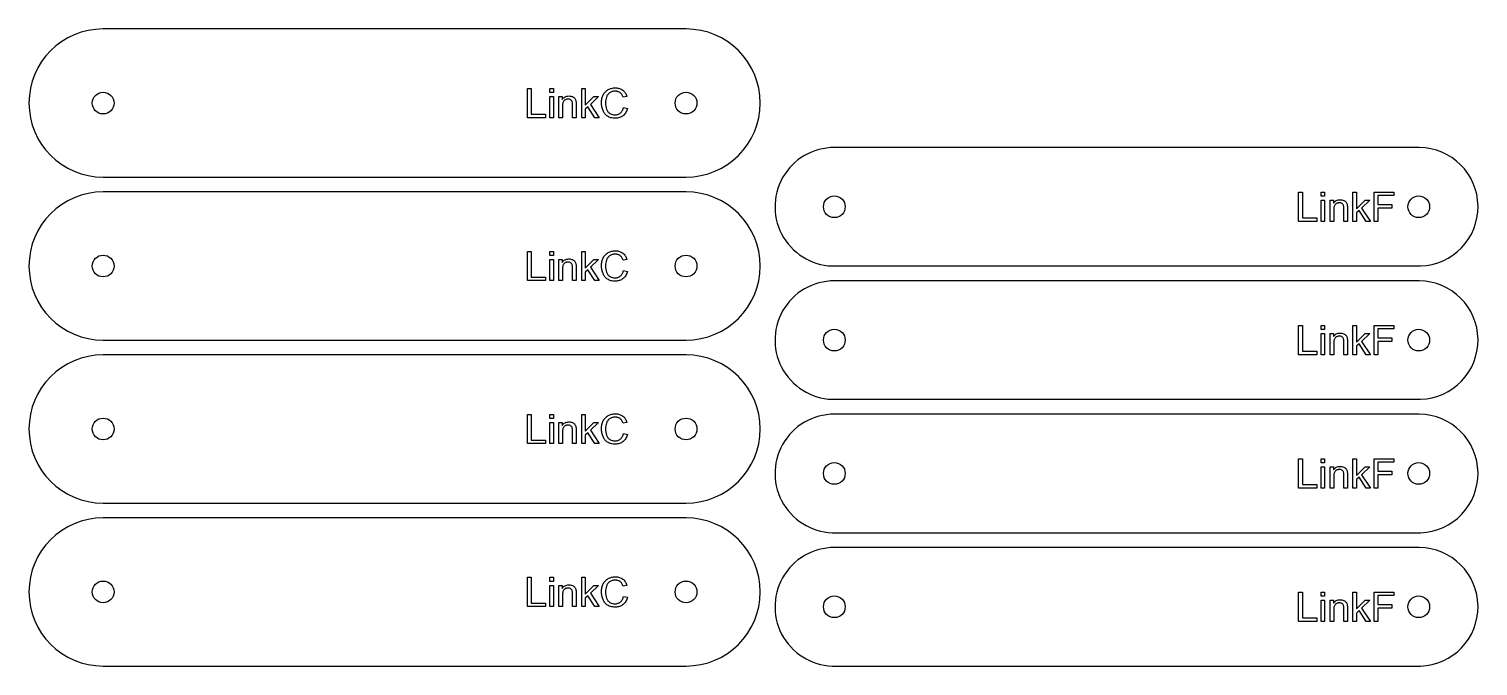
# Model space of a CAD drawing. Header units: millimetres. Extents: x 18 to 1181, y 18 to 1181.
# Drawn here: x 18 to 604, y 923 to 1181 of the extents above; entities that cross this region are included whole.
import ezdxf

# ---------------------------------------------------------------- set-up
doc = ezdxf.new("R2010")
doc.units = ezdxf.units.MM
doc.layers.add('cut', color=5, linetype='Continuous', true_color=0x0000ff)
doc.layers.add('line engraving', color=1, linetype='Continuous', true_color=0xff0000)

msp = doc.modelspace()

# ---------------------------------------------------------------- linework, layer by layer
at = {"layer": 'cut', "color": 5, "true_color": 0x0000ff}
for points in [[(283.8, 1121.4, 1), (283.8, 1181.4), (48, 1181.4, 1), (48, 1121.4)], [(343.8, 1133.4, 1.015779), (344.55, 1085.41), (580.93, 1085.41, 0.980982), (580.4, 1133.4)], [(283.8, 1055.4, 1), (283.8, 1115.4), (48, 1115.4, 1), (48, 1055.4)], [(343.8, 1079.4, 1.015779), (344.55, 1031.41), (580.93, 1031.41, 0.980982), (580.4, 1079.4)], [(283.8, 989.4, 1), (283.8, 1049.4), (48, 1049.4, 1), (48, 989.4)], [(343.8, 1025.4, 1.015779), (344.55, 977.41), (580.93, 977.41, 0.980982), (580.4, 1025.4)], [(283.8, 923.4, 1), (283.8, 983.4), (48, 983.4, 1), (48, 923.4)], [(343.8, 971.4, 1.015779), (344.55, 923.41), (580.93, 923.41, 0.980982), (580.4, 971.4)]]:
    msp.add_lwpolyline(points, format="xyb", close=True, dxfattribs=at)
for centre in [(48, 1151.4), (283.8, 1151.4), (343.8, 1109.4), (580.2, 1109.4), (48, 1085.4), (283.8, 1085.4), (343.8, 1055.4), (580.2, 1055.4), (48, 1019.4), (283.8, 1019.4), (343.8, 1001.4), (580.2, 1001.4), (48, 953.4), (283.8, 953.4), (343.8, 947.4), (580.2, 947.4)]:
    msp.add_circle(centre, 4.4, dxfattribs=at)
at = {"layer": 'line engraving', "color": 1, "true_color": 0xff0000}
for points in [[(219.61, 1145.47), (219.61, 1157.33), (221.18, 1157.33), (221.18, 1146.87), (227.02, 1146.87), (227.02, 1145.47), (219.61, 1145.47)], [(228.71, 1155.66), (228.71, 1157.33), (230.16, 1157.33), (230.16, 1155.66), (228.71, 1155.66)], [(241.6, 1145.47), (241.6, 1157.33), (243.06, 1157.33), (243.06, 1150.57), (246.5, 1154.06), (248.39, 1154.06), (245.1, 1150.87), (248.72, 1145.47), (246.92, 1145.47), (244.08, 1149.86), (243.06, 1148.88), (243.06, 1145.47), (241.6, 1145.47)], [(258.52, 1149.63), (260.09, 1149.23), (259.96, 1148.76), (259.8, 1148.32), (259.61, 1147.91), (259.4, 1147.53), (259.17, 1147.17), (258.91, 1146.85), (258.63, 1146.55), (258.32, 1146.28), (257.99, 1146.05), (257.64, 1145.84), (257.28, 1145.66), (256.89, 1145.52), (256.49, 1145.41), (256.07, 1145.33), (255.64, 1145.28), (255.18, 1145.27), (254.72, 1145.28), (254.27, 1145.32), (253.85, 1145.38), (253.45, 1145.46), (253.07, 1145.57), (252.71, 1145.71), (252.38, 1145.87), (252.07, 1146.05), (251.77, 1146.25), (251.5, 1146.48), (251.25, 1146.73), (251.01, 1147), (250.79, 1147.3), (250.59, 1147.61), (250.4, 1147.95), (250.24, 1148.31), (250.09, 1148.68), (249.96, 1149.06), (249.86, 1149.45), (249.77, 1149.84), (249.7, 1150.25), (249.65, 1150.65), (249.62, 1151.07), (249.61, 1151.49), (249.62, 1151.94), (249.65, 1152.39), (249.71, 1152.81), (249.79, 1153.22), (249.89, 1153.62), (250.01, 1154), (250.15, 1154.37), (250.32, 1154.72), (250.5, 1155.06), (250.71, 1155.37), (250.93, 1155.66), (251.18, 1155.93), (251.44, 1156.19), (251.72, 1156.42), (252.02, 1156.63), (252.33, 1156.82), (252.66, 1156.98), (253, 1157.13), (253.35, 1157.25), (253.7, 1157.35), (254.07, 1157.43), (254.44, 1157.49), (254.82, 1157.52), (255.21, 1157.53), (255.64, 1157.52), (256.06, 1157.48), (256.46, 1157.4), (256.85, 1157.31), (257.21, 1157.18), (257.56, 1157.02), (257.89, 1156.84), (258.2, 1156.63), (258.49, 1156.39), (258.76, 1156.13), (259.01, 1155.84), (259.23, 1155.54), (259.43, 1155.21), (259.61, 1154.85), (259.76, 1154.48), (259.89, 1154.08), (258.35, 1153.71), (258.24, 1154.03), (258.12, 1154.32), (257.99, 1154.59), (257.84, 1154.83), (257.69, 1155.06), (257.52, 1155.26), (257.34, 1155.44), (257.15, 1155.6), (256.95, 1155.74), (256.73, 1155.86), (256.5, 1155.96), (256.26, 1156.04), (256.01, 1156.11), (255.75, 1156.15), (255.47, 1156.18), (255.18, 1156.19), (254.84, 1156.18), (254.52, 1156.15), (254.21, 1156.1), (253.92, 1156.03), (253.64, 1155.93), (253.38, 1155.82), (253.13, 1155.69), (252.89, 1155.53), (252.67, 1155.36), (252.47, 1155.18), (252.28, 1154.98), (252.11, 1154.77), (251.96, 1154.54), (251.82, 1154.3), (251.7, 1154.04), (251.6, 1153.77), (251.44, 1153.22), (251.32, 1152.65), (251.25, 1152.08), (251.23, 1151.5), (251.26, 1150.76), (251.34, 1150.08), (251.48, 1149.44), (251.67, 1148.86), (251.79, 1148.58), (251.92, 1148.33), (252.07, 1148.09), (252.23, 1147.87), (252.41, 1147.67), (252.61, 1147.48), (252.82, 1147.32), (253.04, 1147.17), (253.51, 1146.92), (254.01, 1146.75), (254.52, 1146.65), (255.05, 1146.61), (255.38, 1146.62), (255.69, 1146.66), (255.99, 1146.72), (256.27, 1146.8), (256.54, 1146.91), (256.8, 1147.04), (257.05, 1147.19), (257.29, 1147.37), (257.51, 1147.57), (257.71, 1147.8), (257.89, 1148.05), (258.05, 1148.32), (258.2, 1148.61), (258.33, 1148.93), (258.43, 1149.27), (258.52, 1149.63)], [(228.71, 1145.47), (228.71, 1154.06), (230.16, 1154.06), (230.16, 1145.47), (228.71, 1145.47)], [(232.38, 1145.47), (232.38, 1154.06), (233.69, 1154.06), (233.69, 1152.84), (233.94, 1153.17), (234.22, 1153.46), (234.52, 1153.7), (234.85, 1153.9), (235.2, 1154.06), (235.58, 1154.17), (235.99, 1154.23), (236.42, 1154.26), (236.8, 1154.24), (237.17, 1154.19), (237.52, 1154.1), (237.85, 1153.98), (238.16, 1153.83), (238.42, 1153.65), (238.64, 1153.46), (238.83, 1153.24), (238.98, 1153.01), (239.1, 1152.75), (239.2, 1152.47), (239.28, 1152.17), (239.32, 1151.93), (239.34, 1151.61), (239.36, 1151.22), (239.36, 1150.75), (239.36, 1145.47), (237.9, 1145.47), (237.9, 1150.7), (237.89, 1151.11), (237.86, 1151.47), (237.81, 1151.78), (237.73, 1152.03), (237.63, 1152.24), (237.5, 1152.42), (237.33, 1152.59), (237.13, 1152.73), (236.91, 1152.85), (236.66, 1152.93), (236.4, 1152.98), (236.12, 1152.99), (235.89, 1152.98), (235.67, 1152.96), (235.45, 1152.91), (235.25, 1152.85), (235.05, 1152.76), (234.86, 1152.66), (234.68, 1152.54), (234.51, 1152.4), (234.35, 1152.24), (234.22, 1152.04), (234.1, 1151.81), (234, 1151.55), (233.93, 1151.25), (233.88, 1150.92), (233.85, 1150.56), (233.84, 1150.16), (233.84, 1145.47), (232.38, 1145.47)], [(531.61, 1103.47), (531.61, 1115.33), (533.17, 1115.33), (533.17, 1104.87), (539.02, 1104.87), (539.02, 1103.47), (531.61, 1103.47)], [(540.71, 1113.66), (540.71, 1115.33), (542.16, 1115.33), (542.16, 1113.66), (540.71, 1113.66)], [(553.6, 1103.47), (553.6, 1115.33), (555.06, 1115.33), (555.06, 1108.57), (558.5, 1112.06), (560.39, 1112.06), (557.1, 1108.87), (560.72, 1103.47), (558.92, 1103.47), (556.08, 1107.86), (555.06, 1106.88), (555.06, 1103.47), (553.6, 1103.47)], [(562.14, 1103.47), (562.14, 1115.33), (570.14, 1115.33), (570.14, 1113.93), (563.71, 1113.93), (563.71, 1110.26), (569.28, 1110.26), (569.28, 1108.86), (563.71, 1108.86), (563.71, 1103.47), (562.14, 1103.47)], [(540.71, 1103.47), (540.71, 1112.06), (542.16, 1112.06), (542.16, 1103.47), (540.71, 1103.47)], [(544.38, 1103.47), (544.38, 1112.06), (545.69, 1112.06), (545.69, 1110.84), (545.94, 1111.17), (546.22, 1111.46), (546.52, 1111.7), (546.85, 1111.9), (547.2, 1112.06), (547.58, 1112.17), (547.99, 1112.23), (548.42, 1112.26), (548.8, 1112.24), (549.17, 1112.19), (549.52, 1112.1), (549.85, 1111.98), (550.16, 1111.83), (550.42, 1111.65), (550.64, 1111.46), (550.83, 1111.24), (550.98, 1111.01), (551.1, 1110.75), (551.2, 1110.47), (551.28, 1110.17), (551.31, 1109.93), (551.34, 1109.61), (551.36, 1109.22), (551.36, 1108.75), (551.36, 1103.47), (549.9, 1103.47), (549.9, 1108.7), (549.89, 1109.11), (549.86, 1109.47), (549.81, 1109.78), (549.73, 1110.03), (549.63, 1110.24), (549.5, 1110.42), (549.33, 1110.59), (549.13, 1110.73), (548.91, 1110.85), (548.66, 1110.93), (548.4, 1110.98), (548.12, 1110.99), (547.89, 1110.98), (547.67, 1110.96), (547.45, 1110.91), (547.25, 1110.85), (547.05, 1110.76), (546.86, 1110.66), (546.68, 1110.54), (546.51, 1110.4), (546.35, 1110.24), (546.22, 1110.04), (546.1, 1109.81), (546, 1109.55), (545.93, 1109.25), (545.88, 1108.92), (545.85, 1108.56), (545.84, 1108.16), (545.84, 1103.47), (544.38, 1103.47)], [(219.61, 1079.47), (219.61, 1091.33), (221.18, 1091.33), (221.18, 1080.87), (227.02, 1080.87), (227.02, 1079.47), (219.61, 1079.47)], [(228.71, 1089.66), (228.71, 1091.33), (230.16, 1091.33), (230.16, 1089.66), (228.71, 1089.66)], [(241.6, 1079.47), (241.6, 1091.33), (243.06, 1091.33), (243.06, 1084.57), (246.5, 1088.06), (248.39, 1088.06), (245.1, 1084.87), (248.72, 1079.47), (246.92, 1079.47), (244.08, 1083.86), (243.06, 1082.88), (243.06, 1079.47), (241.6, 1079.47)], [(258.52, 1083.63), (260.09, 1083.23), (259.96, 1082.76), (259.8, 1082.32), (259.61, 1081.91), (259.4, 1081.53), (259.17, 1081.17), (258.91, 1080.85), (258.63, 1080.55), (258.32, 1080.28), (257.99, 1080.05), (257.64, 1079.84), (257.28, 1079.66), (256.89, 1079.52), (256.49, 1079.41), (256.07, 1079.33), (255.64, 1079.28), (255.18, 1079.27), (254.72, 1079.28), (254.27, 1079.32), (253.85, 1079.38), (253.45, 1079.46), (253.07, 1079.57), (252.71, 1079.71), (252.38, 1079.87), (252.07, 1080.05), (251.77, 1080.25), (251.5, 1080.48), (251.25, 1080.73), (251.01, 1081), (250.79, 1081.3), (250.59, 1081.61), (250.4, 1081.95), (250.24, 1082.31), (250.09, 1082.68), (249.96, 1083.06), (249.86, 1083.45), (249.77, 1083.84), (249.7, 1084.25), (249.65, 1084.65), (249.62, 1085.07), (249.61, 1085.49), (249.62, 1085.94), (249.65, 1086.39), (249.71, 1086.81), (249.79, 1087.22), (249.89, 1087.62), (250.01, 1088), (250.15, 1088.37), (250.32, 1088.72), (250.5, 1089.06), (250.71, 1089.37), (250.93, 1089.66), (251.18, 1089.93), (251.44, 1090.19), (251.72, 1090.42), (252.02, 1090.63), (252.33, 1090.82), (252.66, 1090.98), (253, 1091.13), (253.35, 1091.25), (253.7, 1091.35), (254.07, 1091.43), (254.44, 1091.49), (254.82, 1091.52), (255.21, 1091.53), (255.64, 1091.52), (256.06, 1091.48), (256.46, 1091.4), (256.85, 1091.31), (257.21, 1091.18), (257.56, 1091.02), (257.89, 1090.84), (258.2, 1090.63), (258.49, 1090.39), (258.76, 1090.13), (259.01, 1089.84), (259.23, 1089.54), (259.43, 1089.21), (259.61, 1088.85), (259.76, 1088.48), (259.89, 1088.08), (258.35, 1087.71), (258.24, 1088.03), (258.12, 1088.32), (257.99, 1088.59), (257.84, 1088.83), (257.69, 1089.06), (257.52, 1089.26), (257.34, 1089.44), (257.15, 1089.6), (256.95, 1089.74), (256.73, 1089.86), (256.5, 1089.96), (256.26, 1090.04), (256.01, 1090.11), (255.75, 1090.15), (255.47, 1090.18), (255.18, 1090.19), (254.84, 1090.18), (254.52, 1090.15), (254.21, 1090.1), (253.92, 1090.03), (253.64, 1089.93), (253.38, 1089.82), (253.13, 1089.69), (252.89, 1089.53), (252.67, 1089.36), (252.47, 1089.18), (252.28, 1088.98), (252.11, 1088.77), (251.96, 1088.54), (251.82, 1088.3), (251.7, 1088.04), (251.6, 1087.77), (251.44, 1087.22), (251.32, 1086.65), (251.25, 1086.08), (251.23, 1085.5), (251.26, 1084.76), (251.34, 1084.08), (251.48, 1083.44), (251.67, 1082.86), (251.79, 1082.58), (251.92, 1082.33), (252.07, 1082.09), (252.23, 1081.87), (252.41, 1081.67), (252.61, 1081.48), (252.82, 1081.32), (253.04, 1081.17), (253.51, 1080.92), (254.01, 1080.75), (254.52, 1080.65), (255.05, 1080.61), (255.38, 1080.62), (255.69, 1080.66), (255.99, 1080.72), (256.27, 1080.8), (256.54, 1080.91), (256.8, 1081.04), (257.05, 1081.19), (257.29, 1081.37), (257.51, 1081.57), (257.71, 1081.8), (257.89, 1082.05), (258.05, 1082.32), (258.2, 1082.61), (258.33, 1082.93), (258.43, 1083.27), (258.52, 1083.63)], [(228.71, 1079.47), (228.71, 1088.06), (230.16, 1088.06), (230.16, 1079.47), (228.71, 1079.47)], [(232.38, 1079.47), (232.38, 1088.06), (233.69, 1088.06), (233.69, 1086.84), (233.94, 1087.17), (234.22, 1087.46), (234.52, 1087.7), (234.85, 1087.9), (235.2, 1088.06), (235.58, 1088.17), (235.99, 1088.23), (236.42, 1088.26), (236.8, 1088.24), (237.17, 1088.19), (237.52, 1088.1), (237.85, 1087.98), (238.16, 1087.83), (238.42, 1087.65), (238.64, 1087.46), (238.83, 1087.24), (238.98, 1087.01), (239.1, 1086.75), (239.2, 1086.47), (239.28, 1086.17), (239.32, 1085.93), (239.34, 1085.61), (239.36, 1085.22), (239.36, 1084.75), (239.36, 1079.47), (237.9, 1079.47), (237.9, 1084.7), (237.89, 1085.11), (237.86, 1085.47), (237.81, 1085.78), (237.73, 1086.03), (237.63, 1086.24), (237.5, 1086.42), (237.33, 1086.59), (237.13, 1086.73), (236.91, 1086.85), (236.66, 1086.93), (236.4, 1086.98), (236.12, 1086.99), (235.89, 1086.98), (235.67, 1086.96), (235.45, 1086.91), (235.25, 1086.85), (235.05, 1086.76), (234.86, 1086.66), (234.68, 1086.54), (234.51, 1086.4), (234.35, 1086.24), (234.22, 1086.04), (234.1, 1085.81), (234, 1085.55), (233.93, 1085.25), (233.88, 1084.92), (233.85, 1084.56), (233.84, 1084.16), (233.84, 1079.47), (232.38, 1079.47)], [(531.61, 1049.47), (531.61, 1061.33), (533.17, 1061.33), (533.17, 1050.87), (539.02, 1050.87), (539.02, 1049.47), (531.61, 1049.47)], [(540.71, 1059.66), (540.71, 1061.33), (542.16, 1061.33), (542.16, 1059.66), (540.71, 1059.66)], [(553.6, 1049.47), (553.6, 1061.33), (555.06, 1061.33), (555.06, 1054.57), (558.5, 1058.06), (560.39, 1058.06), (557.1, 1054.87), (560.72, 1049.47), (558.92, 1049.47), (556.08, 1053.86), (555.06, 1052.88), (555.06, 1049.47), (553.6, 1049.47)], [(562.14, 1049.47), (562.14, 1061.33), (570.14, 1061.33), (570.14, 1059.93), (563.71, 1059.93), (563.71, 1056.26), (569.28, 1056.26), (569.28, 1054.86), (563.71, 1054.86), (563.71, 1049.47), (562.14, 1049.47)], [(540.71, 1049.47), (540.71, 1058.06), (542.16, 1058.06), (542.16, 1049.47), (540.71, 1049.47)], [(544.38, 1049.47), (544.38, 1058.06), (545.69, 1058.06), (545.69, 1056.84), (545.94, 1057.17), (546.22, 1057.46), (546.52, 1057.7), (546.85, 1057.9), (547.2, 1058.06), (547.58, 1058.17), (547.99, 1058.23), (548.42, 1058.26), (548.8, 1058.24), (549.17, 1058.19), (549.52, 1058.1), (549.85, 1057.98), (550.16, 1057.83), (550.42, 1057.65), (550.64, 1057.46), (550.83, 1057.24), (550.98, 1057.01), (551.1, 1056.75), (551.2, 1056.47), (551.28, 1056.17), (551.31, 1055.93), (551.34, 1055.61), (551.36, 1055.22), (551.36, 1054.75), (551.36, 1049.47), (549.9, 1049.47), (549.9, 1054.7), (549.89, 1055.11), (549.86, 1055.47), (549.81, 1055.78), (549.73, 1056.03), (549.63, 1056.24), (549.5, 1056.42), (549.33, 1056.59), (549.13, 1056.73), (548.91, 1056.85), (548.66, 1056.93), (548.4, 1056.98), (548.12, 1056.99), (547.89, 1056.98), (547.67, 1056.96), (547.45, 1056.91), (547.25, 1056.85), (547.05, 1056.76), (546.86, 1056.66), (546.68, 1056.54), (546.51, 1056.4), (546.35, 1056.24), (546.22, 1056.04), (546.1, 1055.81), (546, 1055.55), (545.93, 1055.25), (545.88, 1054.92), (545.85, 1054.56), (545.84, 1054.16), (545.84, 1049.47), (544.38, 1049.47)], [(219.61, 1013.47), (219.61, 1025.33), (221.18, 1025.33), (221.18, 1014.87), (227.02, 1014.87), (227.02, 1013.47), (219.61, 1013.47)], [(228.71, 1023.66), (228.71, 1025.33), (230.16, 1025.33), (230.16, 1023.66), (228.71, 1023.66)], [(228.71, 1013.47), (228.71, 1022.06), (230.16, 1022.06), (230.16, 1013.47), (228.71, 1013.47)], [(232.38, 1013.47), (232.38, 1022.06), (233.69, 1022.06), (233.69, 1020.84), (233.94, 1021.17), (234.22, 1021.46), (234.52, 1021.7), (234.85, 1021.9), (235.2, 1022.06), (235.58, 1022.17), (235.99, 1022.23), (236.42, 1022.26), (236.8, 1022.24), (237.17, 1022.19), (237.52, 1022.1), (237.85, 1021.98), (238.16, 1021.83), (238.42, 1021.65), (238.64, 1021.46), (238.83, 1021.24), (238.98, 1021.01), (239.1, 1020.75), (239.2, 1020.47), (239.28, 1020.17), (239.32, 1019.93), (239.34, 1019.61), (239.36, 1019.22), (239.36, 1018.75), (239.36, 1013.47), (237.9, 1013.47), (237.9, 1018.7), (237.89, 1019.11), (237.86, 1019.47), (237.81, 1019.78), (237.73, 1020.03), (237.63, 1020.24), (237.5, 1020.42), (237.33, 1020.59), (237.13, 1020.73), (236.91, 1020.85), (236.66, 1020.93), (236.4, 1020.98), (236.12, 1020.99), (235.89, 1020.98), (235.67, 1020.96), (235.45, 1020.91), (235.25, 1020.85), (235.05, 1020.76), (234.86, 1020.66), (234.68, 1020.54), (234.51, 1020.4), (234.35, 1020.24), (234.22, 1020.04), (234.1, 1019.81), (234, 1019.55), (233.93, 1019.25), (233.88, 1018.92), (233.85, 1018.56), (233.84, 1018.16), (233.84, 1013.47), (232.38, 1013.47)], [(241.6, 1013.47), (241.6, 1025.33), (243.06, 1025.33), (243.06, 1018.57), (246.5, 1022.06), (248.39, 1022.06), (245.1, 1018.87), (248.72, 1013.47), (246.92, 1013.47), (244.08, 1017.86), (243.06, 1016.88), (243.06, 1013.47), (241.6, 1013.47)], [(258.52, 1017.63), (260.09, 1017.23), (259.96, 1016.76), (259.8, 1016.32), (259.61, 1015.91), (259.4, 1015.53), (259.17, 1015.17), (258.91, 1014.85), (258.63, 1014.55), (258.32, 1014.28), (257.99, 1014.05), (257.64, 1013.84), (257.28, 1013.66), (256.89, 1013.52), (256.49, 1013.41), (256.07, 1013.33), (255.64, 1013.28), (255.18, 1013.27), (254.72, 1013.28), (254.27, 1013.32), (253.85, 1013.38), (253.45, 1013.46), (253.07, 1013.57), (252.71, 1013.71), (252.38, 1013.87), (252.07, 1014.05), (251.77, 1014.25), (251.5, 1014.48), (251.25, 1014.73), (251.01, 1015), (250.79, 1015.3), (250.59, 1015.61), (250.4, 1015.95), (250.24, 1016.31), (250.09, 1016.68), (249.96, 1017.06), (249.86, 1017.45), (249.77, 1017.84), (249.7, 1018.25), (249.65, 1018.65), (249.62, 1019.07), (249.61, 1019.49), (249.62, 1019.94), (249.65, 1020.39), (249.71, 1020.81), (249.79, 1021.22), (249.89, 1021.62), (250.01, 1022), (250.15, 1022.37), (250.32, 1022.72), (250.5, 1023.06), (250.71, 1023.37), (250.93, 1023.66), (251.18, 1023.93), (251.44, 1024.19), (251.72, 1024.42), (252.02, 1024.63), (252.33, 1024.82), (252.66, 1024.98), (253, 1025.13), (253.35, 1025.25), (253.7, 1025.35), (254.07, 1025.43), (254.44, 1025.49), (254.82, 1025.52), (255.21, 1025.53), (255.64, 1025.52), (256.06, 1025.48), (256.46, 1025.4), (256.85, 1025.31), (257.21, 1025.18), (257.56, 1025.02), (257.89, 1024.84), (258.2, 1024.63), (258.49, 1024.39), (258.76, 1024.13), (259.01, 1023.84), (259.23, 1023.54), (259.43, 1023.21), (259.61, 1022.85), (259.76, 1022.48), (259.89, 1022.08), (258.35, 1021.71), (258.24, 1022.03), (258.12, 1022.32), (257.99, 1022.59), (257.84, 1022.83), (257.69, 1023.06), (257.52, 1023.26), (257.34, 1023.44), (257.15, 1023.6), (256.95, 1023.74), (256.73, 1023.86), (256.5, 1023.96), (256.26, 1024.04), (256.01, 1024.11), (255.75, 1024.15), (255.47, 1024.18), (255.18, 1024.19), (254.84, 1024.18), (254.52, 1024.15), (254.21, 1024.1), (253.92, 1024.03), (253.64, 1023.93), (253.38, 1023.82), (253.13, 1023.69), (252.89, 1023.53), (252.67, 1023.36), (252.47, 1023.18), (252.28, 1022.98), (252.11, 1022.77), (251.96, 1022.54), (251.82, 1022.3), (251.7, 1022.04), (251.6, 1021.77), (251.44, 1021.22), (251.32, 1020.65), (251.25, 1020.08), (251.23, 1019.5), (251.26, 1018.76), (251.34, 1018.08), (251.48, 1017.44), (251.67, 1016.86), (251.79, 1016.58), (251.92, 1016.33), (252.07, 1016.09), (252.23, 1015.87), (252.41, 1015.67), (252.61, 1015.48), (252.82, 1015.32), (253.04, 1015.17), (253.51, 1014.92), (254.01, 1014.75), (254.52, 1014.65), (255.05, 1014.61), (255.38, 1014.62), (255.69, 1014.66), (255.99, 1014.72), (256.27, 1014.8), (256.54, 1014.91), (256.8, 1015.04), (257.05, 1015.19), (257.29, 1015.37), (257.51, 1015.57), (257.71, 1015.8), (257.89, 1016.05), (258.05, 1016.32), (258.2, 1016.61), (258.33, 1016.93), (258.43, 1017.27), (258.52, 1017.63)], [(531.61, 995.47), (531.61, 1007.33), (533.17, 1007.33), (533.17, 996.87), (539.02, 996.87), (539.02, 995.47), (531.61, 995.47)], [(540.71, 1005.66), (540.71, 1007.33), (542.16, 1007.33), (542.16, 1005.66), (540.71, 1005.66)], [(540.71, 995.47), (540.71, 1004.06), (542.16, 1004.06), (542.16, 995.47), (540.71, 995.47)], [(544.38, 995.47), (544.38, 1004.06), (545.69, 1004.06), (545.69, 1002.84), (545.94, 1003.17), (546.22, 1003.46), (546.52, 1003.7), (546.85, 1003.9), (547.2, 1004.06), (547.58, 1004.17), (547.99, 1004.23), (548.42, 1004.26), (548.8, 1004.24), (549.17, 1004.19), (549.52, 1004.1), (549.85, 1003.98), (550.16, 1003.83), (550.42, 1003.65), (550.64, 1003.46), (550.83, 1003.24), (550.98, 1003.01), (551.1, 1002.75), (551.2, 1002.47), (551.28, 1002.17), (551.31, 1001.93), (551.34, 1001.61), (551.36, 1001.22), (551.36, 1000.75), (551.36, 995.47), (549.9, 995.47), (549.9, 1000.7), (549.89, 1001.11), (549.86, 1001.47), (549.81, 1001.78), (549.73, 1002.03), (549.63, 1002.24), (549.5, 1002.42), (549.33, 1002.59), (549.13, 1002.73), (548.91, 1002.85), (548.66, 1002.93), (548.4, 1002.98), (548.12, 1002.99), (547.89, 1002.98), (547.67, 1002.96), (547.45, 1002.91), (547.25, 1002.85), (547.05, 1002.76), (546.86, 1002.66), (546.68, 1002.54), (546.51, 1002.4), (546.35, 1002.24), (546.22, 1002.04), (546.1, 1001.81), (546, 1001.55), (545.93, 1001.25), (545.88, 1000.92), (545.85, 1000.56), (545.84, 1000.16), (545.84, 995.47), (544.38, 995.47)], [(553.6, 995.47), (553.6, 1007.33), (555.06, 1007.33), (555.06, 1000.57), (558.5, 1004.06), (560.39, 1004.06), (557.1, 1000.87), (560.72, 995.47), (558.92, 995.47), (556.08, 999.86), (555.06, 998.88), (555.06, 995.47), (553.6, 995.47)], [(562.14, 995.47), (562.14, 1007.33), (570.14, 1007.33), (570.14, 1005.93), (563.71, 1005.93), (563.71, 1002.26), (569.28, 1002.26), (569.28, 1000.86), (563.71, 1000.86), (563.71, 995.47), (562.14, 995.47)], [(219.61, 947.47), (219.61, 959.33), (221.18, 959.33), (221.18, 948.87), (227.02, 948.87), (227.02, 947.47), (219.61, 947.47)], [(228.71, 957.66), (228.71, 959.33), (230.16, 959.33), (230.16, 957.66), (228.71, 957.66)], [(228.71, 947.47), (228.71, 956.06), (230.16, 956.06), (230.16, 947.47), (228.71, 947.47)], [(232.38, 947.47), (232.38, 956.06), (233.69, 956.06), (233.69, 954.84), (233.94, 955.17), (234.22, 955.46), (234.52, 955.7), (234.85, 955.9), (235.2, 956.06), (235.58, 956.17), (235.99, 956.23), (236.42, 956.26), (236.8, 956.24), (237.17, 956.19), (237.52, 956.1), (237.85, 955.98), (238.16, 955.83), (238.42, 955.65), (238.64, 955.46), (238.83, 955.24), (238.98, 955.01), (239.1, 954.75), (239.2, 954.47), (239.28, 954.17), (239.32, 953.93), (239.34, 953.61), (239.36, 953.22), (239.36, 952.75), (239.36, 947.47), (237.9, 947.47), (237.9, 952.7), (237.89, 953.11), (237.86, 953.47), (237.81, 953.78), (237.73, 954.03), (237.63, 954.24), (237.5, 954.42), (237.33, 954.59), (237.13, 954.73), (236.91, 954.85), (236.66, 954.93), (236.4, 954.98), (236.12, 954.99), (235.89, 954.98), (235.67, 954.96), (235.45, 954.91), (235.25, 954.85), (235.05, 954.76), (234.86, 954.66), (234.68, 954.54), (234.51, 954.4), (234.35, 954.24), (234.22, 954.04), (234.1, 953.81), (234, 953.55), (233.93, 953.25), (233.88, 952.92), (233.85, 952.56), (233.84, 952.16), (233.84, 947.47), (232.38, 947.47)], [(241.6, 947.47), (241.6, 959.33), (243.06, 959.33), (243.06, 952.57), (246.5, 956.06), (248.39, 956.06), (245.1, 952.87), (248.72, 947.47), (246.92, 947.47), (244.08, 951.86), (243.06, 950.88), (243.06, 947.47), (241.6, 947.47)], [(258.52, 951.63), (260.09, 951.23), (259.96, 950.76), (259.8, 950.32), (259.61, 949.91), (259.4, 949.53), (259.17, 949.17), (258.91, 948.85), (258.63, 948.55), (258.32, 948.28), (257.99, 948.05), (257.64, 947.84), (257.28, 947.66), (256.89, 947.52), (256.49, 947.41), (256.07, 947.33), (255.64, 947.28), (255.18, 947.27), (254.72, 947.28), (254.27, 947.32), (253.85, 947.38), (253.45, 947.46), (253.07, 947.57), (252.71, 947.71), (252.38, 947.87), (252.07, 948.05), (251.77, 948.25), (251.5, 948.48), (251.25, 948.73), (251.01, 949), (250.79, 949.3), (250.59, 949.61), (250.4, 949.95), (250.24, 950.31), (250.09, 950.68), (249.96, 951.06), (249.86, 951.45), (249.77, 951.84), (249.7, 952.25), (249.65, 952.65), (249.62, 953.07), (249.61, 953.49), (249.62, 953.94), (249.65, 954.39), (249.71, 954.81), (249.79, 955.22), (249.89, 955.62), (250.01, 956), (250.15, 956.37), (250.32, 956.72), (250.5, 957.06), (250.71, 957.37), (250.93, 957.66), (251.18, 957.93), (251.44, 958.19), (251.72, 958.42), (252.02, 958.63), (252.33, 958.82), (252.66, 958.98), (253, 959.13), (253.35, 959.25), (253.7, 959.35), (254.07, 959.43), (254.44, 959.49), (254.82, 959.52), (255.21, 959.53), (255.64, 959.52), (256.06, 959.48), (256.46, 959.4), (256.85, 959.31), (257.21, 959.18), (257.56, 959.02), (257.89, 958.84), (258.2, 958.63), (258.49, 958.39), (258.76, 958.13), (259.01, 957.84), (259.23, 957.54), (259.43, 957.21), (259.61, 956.85), (259.76, 956.48), (259.89, 956.08), (258.35, 955.71), (258.24, 956.03), (258.12, 956.32), (257.99, 956.59), (257.84, 956.83), (257.69, 957.06), (257.52, 957.26), (257.34, 957.44), (257.15, 957.6), (256.95, 957.74), (256.73, 957.86), (256.5, 957.96), (256.26, 958.04), (256.01, 958.11), (255.75, 958.15), (255.47, 958.18), (255.18, 958.19), (254.84, 958.18), (254.52, 958.15), (254.21, 958.1), (253.92, 958.03), (253.64, 957.93), (253.38, 957.82), (253.13, 957.69), (252.89, 957.53), (252.67, 957.36), (252.47, 957.18), (252.28, 956.98), (252.11, 956.77), (251.96, 956.54), (251.82, 956.3), (251.7, 956.04), (251.6, 955.77), (251.44, 955.22), (251.32, 954.65), (251.25, 954.08), (251.23, 953.5), (251.26, 952.76), (251.34, 952.08), (251.48, 951.44), (251.67, 950.86), (251.79, 950.58), (251.92, 950.33), (252.07, 950.09), (252.23, 949.87), (252.41, 949.67), (252.61, 949.48), (252.82, 949.32), (253.04, 949.17), (253.51, 948.92), (254.01, 948.75), (254.52, 948.65), (255.05, 948.61), (255.38, 948.62), (255.69, 948.66), (255.99, 948.72), (256.27, 948.8), (256.54, 948.91), (256.8, 949.04), (257.05, 949.19), (257.29, 949.37), (257.51, 949.57), (257.71, 949.8), (257.89, 950.05), (258.05, 950.32), (258.2, 950.61), (258.33, 950.93), (258.43, 951.27), (258.52, 951.63)], [(531.61, 941.47), (531.61, 953.33), (533.17, 953.33), (533.17, 942.87), (539.02, 942.87), (539.02, 941.47), (531.61, 941.47)], [(540.71, 951.66), (540.71, 953.33), (542.16, 953.33), (542.16, 951.66), (540.71, 951.66)], [(540.71, 941.47), (540.71, 950.06), (542.16, 950.06), (542.16, 941.47), (540.71, 941.47)], [(544.38, 941.47), (544.38, 950.06), (545.69, 950.06), (545.69, 948.84), (545.94, 949.17), (546.22, 949.46), (546.52, 949.7), (546.85, 949.9), (547.2, 950.06), (547.58, 950.17), (547.99, 950.23), (548.42, 950.26), (548.8, 950.24), (549.17, 950.19), (549.52, 950.1), (549.85, 949.98), (550.16, 949.83), (550.42, 949.65), (550.64, 949.46), (550.83, 949.24), (550.98, 949.01), (551.1, 948.75), (551.2, 948.47), (551.28, 948.17), (551.31, 947.93), (551.34, 947.61), (551.36, 947.22), (551.36, 946.75), (551.36, 941.47), (549.9, 941.47), (549.9, 946.7), (549.89, 947.11), (549.86, 947.47), (549.81, 947.78), (549.73, 948.03), (549.63, 948.24), (549.5, 948.42), (549.33, 948.59), (549.13, 948.73), (548.91, 948.85), (548.66, 948.93), (548.4, 948.98), (548.12, 948.99), (547.89, 948.98), (547.67, 948.96), (547.45, 948.91), (547.25, 948.85), (547.05, 948.76), (546.86, 948.66), (546.68, 948.54), (546.51, 948.4), (546.35, 948.24), (546.22, 948.04), (546.1, 947.81), (546, 947.55), (545.93, 947.25), (545.88, 946.92), (545.85, 946.56), (545.84, 946.16), (545.84, 941.47), (544.38, 941.47)], [(553.6, 941.47), (553.6, 953.33), (555.06, 953.33), (555.06, 946.57), (558.5, 950.06), (560.39, 950.06), (557.1, 946.87), (560.72, 941.47), (558.92, 941.47), (556.08, 945.86), (555.06, 944.88), (555.06, 941.47), (553.6, 941.47)], [(562.14, 941.47), (562.14, 953.33), (570.14, 953.33), (570.14, 951.93), (563.71, 951.93), (563.71, 948.26), (569.28, 948.26), (569.28, 946.86), (563.71, 946.86), (563.71, 941.47), (562.14, 941.47)]]:
    msp.add_lwpolyline(points, dxfattribs=at)

doc.saveas('drawing.dxf')
